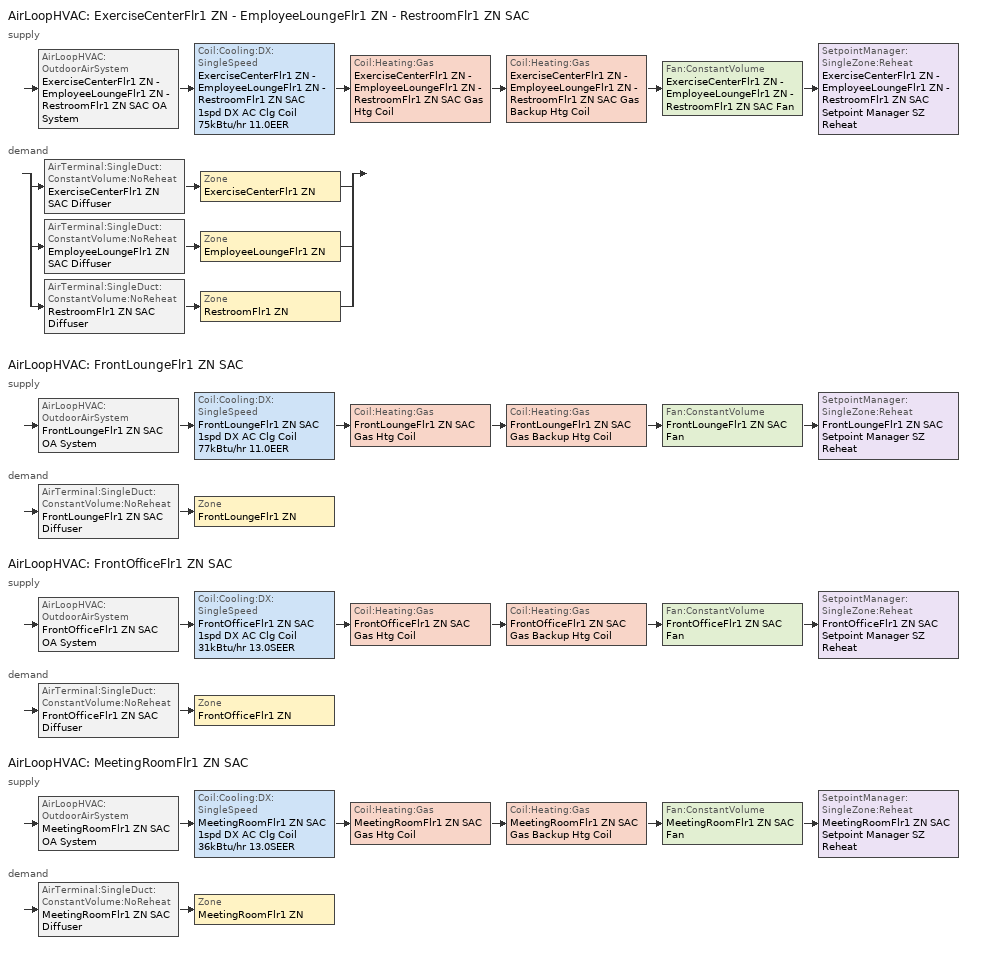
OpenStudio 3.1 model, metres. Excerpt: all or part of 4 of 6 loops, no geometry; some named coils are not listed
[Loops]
AirLoopHVAC 'ExerciseCenterFlr1 ZN - EmployeeLoungeFlr1 ZN - RestroomFlr1 ZN SAC'
 supply: AirLoopHVAC:OutdoorAirSystem 'ExerciseCenterFlr1 ZN - EmployeeLoungeFlr1 ZN - RestroomFlr1 ZN SAC OA System' > Coil:Cooling:DX:SingleSpeed 'ExerciseCenterFlr1 ZN - EmployeeLoungeFlr1 ZN - RestroomFlr1 ZN SAC 1spd DX AC Clg Coil 75kBtu/hr 11.0EER' > Coil:Heating:Gas 'ExerciseCenterFlr1 ZN - EmployeeLoungeFlr1 ZN - RestroomFlr1 ZN SAC Gas Htg Coil' > Coil:Heating:Gas 'ExerciseCenterFlr1 ZN - EmployeeLoungeFlr1 ZN - RestroomFlr1 ZN SAC Gas Backup Htg Coil' > Fan:ConstantVolume 'ExerciseCenterFlr1 ZN - EmployeeLoungeFlr1 ZN - RestroomFlr1 ZN SAC Fan' > SetpointManager:SingleZone:Reheat 'ExerciseCenterFlr1 ZN - EmployeeLoungeFlr1 ZN - RestroomFlr1 ZN SAC Setpoint Manager SZ Reheat'
 demand: split
  | AirTerminal:SingleDuct:ConstantVolume:NoReheat 'ExerciseCenterFlr1 ZN SAC Diffuser' > Zone 'ExerciseCenterFlr1 ZN'
  | AirTerminal:SingleDuct:ConstantVolume:NoReheat 'EmployeeLoungeFlr1 ZN SAC Diffuser' > Zone 'EmployeeLoungeFlr1 ZN'
  | AirTerminal:SingleDuct:ConstantVolume:NoReheat 'RestroomFlr1 ZN SAC Diffuser' > Zone 'RestroomFlr1 ZN'
AirLoopHVAC 'FrontLoungeFlr1 ZN SAC'
 supply: AirLoopHVAC:OutdoorAirSystem 'FrontLoungeFlr1 ZN SAC OA System' > Coil:Cooling:DX:SingleSpeed 'FrontLoungeFlr1 ZN SAC 1spd DX AC Clg Coil 77kBtu/hr 11.0EER' > Coil:Heating:Gas 'FrontLoungeFlr1 ZN SAC Gas Htg Coil' > Coil:Heating:Gas 'FrontLoungeFlr1 ZN SAC Gas Backup Htg Coil' > Fan:ConstantVolume 'FrontLoungeFlr1 ZN SAC Fan' > SetpointManager:SingleZone:Reheat 'FrontLoungeFlr1 ZN SAC Setpoint Manager SZ Reheat'
 demand: AirTerminal:SingleDuct:ConstantVolume:NoReheat 'FrontLoungeFlr1 ZN SAC Diffuser' > Zone 'FrontLoungeFlr1 ZN'
AirLoopHVAC 'FrontOfficeFlr1 ZN SAC'
 supply: AirLoopHVAC:OutdoorAirSystem 'FrontOfficeFlr1 ZN SAC OA System' > Coil:Cooling:DX:SingleSpeed 'FrontOfficeFlr1 ZN SAC 1spd DX AC Clg Coil 31kBtu/hr 13.0SEER' > Coil:Heating:Gas 'FrontOfficeFlr1 ZN SAC Gas Htg Coil' > Coil:Heating:Gas 'FrontOfficeFlr1 ZN SAC Gas Backup Htg Coil' > Fan:ConstantVolume 'FrontOfficeFlr1 ZN SAC Fan' > SetpointManager:SingleZone:Reheat 'FrontOfficeFlr1 ZN SAC Setpoint Manager SZ Reheat'
 demand: AirTerminal:SingleDuct:ConstantVolume:NoReheat 'FrontOfficeFlr1 ZN SAC Diffuser' > Zone 'FrontOfficeFlr1 ZN'
AirLoopHVAC 'MeetingRoomFlr1 ZN SAC'
 supply: AirLoopHVAC:OutdoorAirSystem 'MeetingRoomFlr1 ZN SAC OA System' > Coil:Cooling:DX:SingleSpeed 'MeetingRoomFlr1 ZN SAC 1spd DX AC Clg Coil 36kBtu/hr 13.0SEER' > Coil:Heating:Gas 'MeetingRoomFlr1 ZN SAC Gas Htg Coil' > Coil:Heating:Gas 'MeetingRoomFlr1 ZN SAC Gas Backup Htg Coil' > Fan:ConstantVolume 'MeetingRoomFlr1 ZN SAC Fan' > SetpointManager:SingleZone:Reheat 'MeetingRoomFlr1 ZN SAC Setpoint Manager SZ Reheat'
 demand: AirTerminal:SingleDuct:ConstantVolume:NoReheat 'MeetingRoomFlr1 ZN SAC Diffuser' > Zone 'MeetingRoomFlr1 ZN'
[Sizing:Zone] Zone Cooling Design Supply Air Temperature Input Method=SupplyAirTemperature; Zone Cooling Design Supply Air Temperature {C}=12.7778; Zone Cooling Design Supply Air Temperature Difference {deltaC}=11.11; Zone Heating Design Supply Air Temperature Input Method=SupplyAirTemperature; Zone Heating Design Supply Air Temperature {C}=50; Zone Heating Design Supply Air Temperature Difference {deltaC}=11.11; Zone Cooling Design Supply Air Humidity Ratio {kg-H2O/kg-air}=0.008; Zone Heating Design Supply Air Humidity Ratio {kg-H2O/kg-air}=0.008; Cooling Design Air Flow Method=DesignDay; Heating Design Air Flow Method=DesignDay; Account for Dedicated Outdoor Air System=No; Dedicated Outdoor Air System Control Strategy=NeutralSupplyAir; Dedicated Outdoor Air Low Setpoint Temperature for Design {C}=autosize; Dedicated Outdoor Air High Setpoint Temperature for Design {C}=autosize
EmployeeLoungeFlr1 ZN; ExerciseCenterFlr1 ZN; FrontLoungeFlr1 ZN; FrontOfficeFlr1 ZN; MeetingRoomFlr1 ZN; RestroomFlr1 ZN
[Zone equipment]
EmployeeLoungeFlr1 ZN: EmployeeLoungeFlr1 ZN SAC Diffuser
ExerciseCenterFlr1 ZN: ExerciseCenterFlr1 ZN SAC Diffuser
FrontLoungeFlr1 ZN: FrontLoungeFlr1 ZN SAC Diffuser
FrontOfficeFlr1 ZN: FrontOfficeFlr1 ZN SAC Diffuser
MeetingRoomFlr1 ZN: MeetingRoomFlr1 ZN SAC Diffuser
RestroomFlr1 ZN: RestroomFlr1 ZN SAC Diffuser
[Coil:Heating:Electric] Efficiency=1
Name | Availability Schedule
GuestRoom215_218 ZN PTAC Electric Htg Coil; GuestRoom219 ZN PTAC Electric Htg Coil; GuestRoom220_223 ZN PTAC Electric Htg Coil; GuestRoom224 ZN PTAC Electric Htg Coil; GuestRoom301 ZN PTAC Electric Htg Coil; GuestRoom302_305 ZN PTAC Electric Htg Coil; GuestRoom306_308 ZN PTAC Electric Htg Coil; GuestRoom309_312 ZN PTAC Electric Htg Coil; GuestRoom313 ZN PTAC Electric Htg Coil; GuestRoom314 ZN PTAC Electric Htg Coil; GuestRoom315_318 ZN PTAC Electric Htg Coil; GuestRoom319 ZN PTAC Electric Htg Coil; GuestRoom320_323 ZN PTAC Electric Htg Coil; GuestRoom324 ZN PTAC Electric Htg Coil; GuestRoom401 ZN PTAC Electric Htg Coil; GuestRoom402_405 ZN PTAC Electric Htg Coil; GuestRoom406_408 ZN PTAC Electric Htg Coil; GuestRoom409_412 ZN PTAC Electric Htg Coil; GuestRoom413 ZN PTAC Electric Htg Coil; GuestRoom414 ZN PTAC Electric Htg Coil; GuestRoom415_418 ZN PTAC Electric Htg Coil; GuestRoom419 ZN PTAC Electric Htg Coil; GuestRoom420_423 ZN PTAC Electric Htg Coil; GuestRoom424 ZN PTAC Electric Htg Coil; CorridorFlr1 ZN PTAC Electric Htg Coil; CorridorFlr2 ZN PTAC Electric Htg Coil; CorridorFlr3 ZN PTAC Electric Htg Coil; CorridorFlr4 ZN PTAC Electric Htg Coil | Always On Discrete
FrontStairsFlr1 ZN UnitHeater Electric Htg Coil; FrontStairsFlr2 ZN UnitHeater Electric Htg Coil; FrontStairsFlr3 ZN UnitHeater Electric Htg Coil; FrontStairsFlr4 ZN UnitHeater Electric Htg Coil; RearStairsFlr1 ZN UnitHeater Electric Htg Coil; RearStairsFlr2 ZN UnitHeater Electric Htg Coil; RearStairsFlr3 ZN UnitHeater Electric Htg Coil; RearStairsFlr4 ZN UnitHeater Electric Htg Coil | Always On
[Coil:Cooling:DX:SingleSpeed] Availability Schedule=Always On Discrete; Rated Sensible Heat Ratio=autosize; Rated Evaporator Fan Power Per Volume Flow Rate {W/(m3/s)}=773.3; Total Cooling Capacity Function of Temperature Curve=PSZ-Fine Storage DX Coil Cap-FT; Total Cooling Capacity Function of Flow Fraction Curve=DX Coil Cap-FF; Energy Input Ratio Function of Temperature Curve=PSZ-AC DX Coil EIR-FT; Energy Input Ratio Function of Flow Fraction Curve=Split DX Coil EIR-FF; Part Load Fraction Correlation Curve=HPACCOOLPLFFPLR; Minimum Outdoor Dry-Bulb Temperature for Compressor Operation {C}=-25; Condenser Type=AirCooled; Evaporative Condenser Effectiveness=0; Evaporative Condenser Air Flow Rate {m3/s}=Autosize; Evaporative Condenser Pump Rated Power Consumption {W}=Autosize; Crankcase Heater Capacity {W}=0; Maximum Outdoor Dry-Bulb Temperature for Crankcase Heater Operation {C}=0; Basin Heater Capacity {W/K}=0; Basin Heater Setpoint Temperature {C}=10
Name | Rated Total Cooling Capacity {W} | Rated COP {W/W} | Rated Air Flow Rate {m3/s}
GuestRoom101 ZN PTAC 1spd DX AC Clg Coil 5kBtu/hr 11.7EER; GuestRoom102 ZN PTAC 1spd DX AC Clg Coil 4kBtu/hr 11.7EER; GuestRoom201 ZN PTAC 1spd DX AC Clg Coil 5kBtu/hr 11.7EER; GuestRoom301 ZN PTAC 1spd DX AC Clg Coil 4kBtu/hr 11.7EER; GuestRoom313 ZN PTAC 1spd DX AC Clg Coil 3kBtu/hr 11.7EER; GuestRoom324 ZN PTAC 1spd DX AC Clg Coil 4kBtu/hr 11.7EER; GuestRoom413 ZN PTAC 1spd DX AC Clg Coil 5kBtu/hr 11.7EER; GuestRoom414 ZN PTAC 1spd DX AC Clg Coil 5kBtu/hr 11.7EER | autosize | 4.0319 | autosize
GuestRoom103 ZN PTAC 1spd DX AC Clg Coil 12kBtu/hr 10.2EER | autosize | 3.52035 | autosize
GuestRoom104 ZN PTAC 1spd DX AC Clg Coil 13kBtu/hr 9.9EER | autosize | 3.43121 | autosize
GuestRoom105 ZN PTAC 1spd DX AC Clg Coil 18kBtu/hr 9.3EER; GuestRoom202_205 ZN PTAC 1spd DX AC Clg Coil 37kBtu/hr 9.3EER; GuestRoom206_208 ZN PTAC 1spd DX AC Clg Coil 31kBtu/hr 9.3EER; GuestRoom209_212 ZN PTAC 1spd DX AC Clg Coil 34kBtu/hr 9.3EER; GuestRoom215_218 ZN PTAC 1spd DX AC Clg Coil 81kBtu/hr 9.3EER; GuestRoom219 ZN PTAC 1spd DX AC Clg Coil 69kBtu/hr 9.3EER; GuestRoom220_223 ZN PTAC 1spd DX AC Clg Coil 38kBtu/hr 9.3EER; GuestRoom309_312 ZN PTAC 1spd DX AC Clg Coil 32kBtu/hr 9.3EER; GuestRoom315_318 ZN PTAC 1spd DX AC Clg Coil 46kBtu/hr 9.3EER; GuestRoom320_323 ZN PTAC 1spd DX AC Clg Coil 34kBtu/hr 9.3EER; GuestRoom409_412 ZN PTAC 1spd DX AC Clg Coil 38kBtu/hr 9.3EER; GuestRoom415_418 ZN PTAC 1spd DX AC Clg Coil 43kBtu/hr 9.3EER; GuestRoom420_423 ZN PTAC 1spd DX AC Clg Coil 41kBtu/hr 9.3EER; CorridorFlr2 ZN PTAC 1spd DX AC Clg Coil 27kBtu/hr 9.3EER; CorridorFlr4 ZN PTAC 1spd DX AC Clg Coil 16kBtu/hr 9.3EER | autosize | 3.23281 | autosize
GuestRoom213 ZN PTAC 1spd DX AC Clg Coil 10kBtu/hr 10.8EER | autosize | 3.73528 | autosize
GuestRoom214 ZN PTAC 1spd DX AC Clg Coil 12kBtu/hr 10.1EER | autosize | 3.51542 | autosize
GuestRoom224 ZN PTAC 1spd DX AC Clg Coil 12kBtu/hr 10.3EER | autosize | 3.57866 | autosize
GuestRoom302_305 ZN PTAC 1spd DX AC Clg Coil 9kBtu/hr 11.1EER | autosize | 3.82052 | autosize
GuestRoom306_308 ZN PTAC 1spd DX AC Clg Coil 8kBtu/hr 11.4EER | autosize | 3.94841 | autosize
GuestRoom314 ZN PTAC 1spd DX AC Clg Coil 11kBtu/hr 10.6EER | autosize | 3.6783 | autosize
GuestRoom319 ZN PTAC 1spd DX AC Clg Coil 7kBtu/hr 11.6EER | autosize | 4.01512 | autosize
GuestRoom401 ZN PTAC 1spd DX AC Clg Coil 12kBtu/hr 10.2EER | autosize | 3.52517 | autosize
GuestRoom402_405 ZN PTAC 1spd DX AC Clg Coil 14kBtu/hr 9.5EER | autosize | 3.29448 | autosize
GuestRoom406_408 ZN PTAC 1spd DX AC Clg Coil 12kBtu/hr 10.2EER | autosize | 3.52521 | autosize
GuestRoom419 ZN PTAC 1spd DX AC Clg Coil 12kBtu/hr 10.1EER | autosize | 3.48674 | autosize
GuestRoom424 ZN PTAC 1spd DX AC Clg Coil 12kBtu/hr 10.1EER | autosize | 3.51001 | autosize
CorridorFlr1 ZN PTAC 1spd DX AC Clg Coil 9kBtu/hr 11.1EER | 2638 | 3.832 | 0.13
CorridorFlr3 ZN PTAC 1spd DX AC Clg Coil 14kBtu/hr 9.7EER | autosize | 3.36053 | autosize
ExerciseCenterFlr1 ZN - EmployeeLoungeFlr1 ZN - RestroomFlr1 ZN SAC 1spd DX AC Clg Coil 75kBtu/hr 11.0EER; FrontLoungeFlr1 ZN SAC 1spd DX AC Clg Coil 77kBtu/hr 11.0EER | autosize | 3.79883 | autosize
FrontOfficeFlr1 ZN SAC 1spd DX AC Clg Coil 31kBtu/hr 13.0SEER; MeetingRoomFlr1 ZN SAC 1spd DX AC Clg Coil 36kBtu/hr 13.0SEER | autosize | 3.91157 | autosize
[ZoneHVAC:PackagedTerminalAirConditioner] Availability Schedule=Always On Discrete; Supply Air Flow Rate During Cooling Operation {m3/s}=Autosize; Supply Air Flow Rate During Heating Operation {m3/s}=Autosize; Supply Air Flow Rate When No Cooling or Heating is Needed {m3/s}=Autosize; Outdoor Air Flow Rate During Cooling Operation {m3/s}=Autosize; Outdoor Air Flow Rate During Heating Operation {m3/s}=Autosize; Outdoor Air Flow Rate When No Cooling or Heating is Needed {m3/s}=Autosize; Fan Placement=DrawThrough; Supply Air Fan Operating Mode Schedule=Always On Discrete
Name | Supply Air Fan | Heating Coil | Cooling Coil
GuestRoom101 ZN PTAC | GuestRoom101 ZN PTAC Fan | GuestRoom101 ZN PTAC Electric Htg Coil | GuestRoom101 ZN PTAC 1spd DX AC Clg Coil 5kBtu/hr 11.7EER
GuestRoom102 ZN PTAC | GuestRoom102 ZN PTAC Fan | GuestRoom102 ZN PTAC Electric Htg Coil | GuestRoom102 ZN PTAC 1spd DX AC Clg Coil 4kBtu/hr 11.7EER
GuestRoom103 ZN PTAC | GuestRoom103 ZN PTAC Fan | GuestRoom103 ZN PTAC Electric Htg Coil | GuestRoom103 ZN PTAC 1spd DX AC Clg Coil 12kBtu/hr 10.2EER
GuestRoom104 ZN PTAC | GuestRoom104 ZN PTAC Fan | GuestRoom104 ZN PTAC Electric Htg Coil | GuestRoom104 ZN PTAC 1spd DX AC Clg Coil 13kBtu/hr 9.9EER
GuestRoom105 ZN PTAC | GuestRoom105 ZN PTAC Fan | GuestRoom105 ZN PTAC Electric Htg Coil | GuestRoom105 ZN PTAC 1spd DX AC Clg Coil 18kBtu/hr 9.3EER
GuestRoom201 ZN PTAC | GuestRoom201 ZN PTAC Fan | GuestRoom201 ZN PTAC Electric Htg Coil | GuestRoom201 ZN PTAC 1spd DX AC Clg Coil 5kBtu/hr 11.7EER
GuestRoom202_205 ZN PTAC | GuestRoom202_205 ZN PTAC Fan | GuestRoom202_205 ZN PTAC Electric Htg Coil | GuestRoom202_205 ZN PTAC 1spd DX AC Clg Coil 37kBtu/hr 9.3EER
GuestRoom206_208 ZN PTAC | GuestRoom206_208 ZN PTAC Fan | GuestRoom206_208 ZN PTAC Electric Htg Coil | GuestRoom206_208 ZN PTAC 1spd DX AC Clg Coil 31kBtu/hr 9.3EER
[AirLoopHVAC] Design Supply Air Flow Rate {m3/s}=autosize; Design Return Air Flow Fraction of Supply Air Flow=1
Name | Availability Schedule
ExerciseCenterFlr1 ZN - EmployeeLoungeFlr1 ZN - RestroomFlr1 ZN SAC; FrontLoungeFlr1 ZN SAC; FrontOfficeFlr1 ZN SAC | SmallHotel Split-AC Operation
MeetingRoomFlr1 ZN SAC | HotelSmall Off During Unoccupied Period
[Sizing:System] Type of Load to Size On=Sensible; Design Outdoor Air Flow Rate {m3/s}=Autosize; Central Heating Maximum System Air Flow Ratio=1; Preheat Design Temperature {C}=7.22222; Preheat Design Humidity Ratio {kg-H2O/kg-Air}=0.008; Precool Design Temperature {C}=12.7778; Precool Design Humidity Ratio {kg-H2O/kg-Air}=0.008; Central Cooling Design Supply Air Temperature {C}=12.7778; Central Heating Design Supply Air Temperature {C}=50; Sizing Option=NonCoincident; 100% Outdoor Air in Cooling=No; 100% Outdoor Air in Heating=No; Central Cooling Design Supply Air Humidity Ratio {kg-H2O/kg-Air}=0.0085; Central Heating Design Supply Air Humidity Ratio {kg-H2O/kg-Air}=0.008; Cooling Design Air Flow Method=DesignDay; Cooling Design Air Flow Rate {m3/s}=0; Heating Design Air Flow Method=DesignDay; Heating Design Air Flow Rate {m3/s}=0; System Outdoor Air Method=ZoneSum; Zone Maximum Outdoor Air Fraction=1; Cooling Supply Air Flow Rate Per Floor Area {m3/s-m2}=0.00996765; Cooling Fraction of Autosized Cooling Supply Air Flow Rate=1; Cooling Supply Air Flow Rate Per Unit Cooling Capacity {m3/s-W}=3.94755e-05; Heating Supply Air Flow Rate Per Floor Area {m3/s-m2}=0.00996765; Heating Fraction of Autosized Heating Supply Air Flow Rate=1; Heating Fraction of Autosized Cooling Supply Air Flow Rate=1; Heating Supply Air Flow Rate Per Unit Heating Capacity {m3/s-W}=3.15882e-05; Cooling Design Capacity Method=CoolingDesignCapacity; Cooling Design Capacity {W}=autosize; Cooling Design Capacity Per Floor Area {W/m2}=234.7; Fraction of Autosized Cooling Design Capacity=1; Heating Design Capacity Method=HeatingDesignCapacity; Heating Design Capacity {W}=autosize; Heating Design Capacity Per Floor Area {W/m2}=157; Fraction of Autosized Heating Design Capacity=1; Central Cooling Capacity Control Method=OnOff
ExerciseCenterFlr1 ZN - EmployeeLoungeFlr1 ZN - RestroomFlr1 ZN SAC; FrontLoungeFlr1 ZN SAC; FrontOfficeFlr1 ZN SAC; MeetingRoomFlr1 ZN SAC
[SetpointManager:SingleZone:Reheat] Minimum Supply Air Temperature {C}=12.7778; Maximum Supply Air Temperature {C}=50
Name | Control Zone | Setpoint Node or NodeList
ExerciseCenterFlr1 ZN - EmployeeLoungeFlr1 ZN - RestroomFlr1 ZN SAC Setpoint Manager SZ Reheat | ExerciseCenterFlr1 ZN | ExerciseCenterFlr1 ZN - EmployeeLoungeFlr1 ZN - RestroomFlr1 ZN SAC Supply Outlet Node
FrontLoungeFlr1 ZN SAC Setpoint Manager SZ Reheat | FrontLoungeFlr1 ZN | FrontLoungeFlr1 ZN SAC Supply Outlet Node
FrontOfficeFlr1 ZN SAC Setpoint Manager SZ Reheat | FrontOfficeFlr1 ZN | FrontOfficeFlr1 ZN SAC Supply Outlet Node
MeetingRoomFlr1 ZN SAC Setpoint Manager SZ Reheat | MeetingRoomFlr1 ZN | MeetingRoomFlr1 ZN SAC Supply Outlet Node
[Fan:ConstantVolume] Availability Schedule=Always On Discrete; Pressure Rise {Pa}=622.722; Maximum Flow Rate {m3/s}=AutoSize; Motor In Airstream Fraction=1
Name | Fan Total Efficiency | Motor Efficiency
ExerciseCenterFlr1 ZN - EmployeeLoungeFlr1 ZN - RestroomFlr1 ZN SAC Fan; FrontLoungeFlr1 ZN SAC Fan | 0.56225 | 0.865
FrontOfficeFlr1 ZN SAC Fan; MeetingRoomFlr1 ZN SAC Fan | 0.55575 | 0.855
[Coil:Heating:Gas] Availability Schedule=Always On Discrete; Gas Burner Efficiency=0.8; Nominal Capacity {W}=AutoSize; Parasitic Electric Load {W}=0; Parasitic Gas Load {W}=0
Name | Part Load Fraction Correlation Curve
ExerciseCenterFlr1 ZN - EmployeeLoungeFlr1 ZN - RestroomFlr1 ZN SAC Gas Backup Htg Coil; FrontLoungeFlr1 ZN SAC Gas Backup Htg Coil; FrontOfficeFlr1 ZN SAC Gas Backup Htg Coil; MeetingRoomFlr1 ZN SAC Gas Backup Htg Coil
ExerciseCenterFlr1 ZN - EmployeeLoungeFlr1 ZN - RestroomFlr1 ZN SAC Gas Htg Coil | Curve Cubic 1
FrontLoungeFlr1 ZN SAC Gas Htg Coil | Curve Cubic 2
FrontOfficeFlr1 ZN SAC Gas Htg Coil | Curve Cubic 3
MeetingRoomFlr1 ZN SAC Gas Htg Coil | Curve Cubic 4
[Controller:OutdoorAir] Minimum Outdoor Air Flow Rate {m3/s}=autosize; Maximum Outdoor Air Flow Rate {m3/s}=Autosize; Economizer Control Action Type=ModulateFlow; Lockout Type=LockoutWithHeating; Minimum Limit Type=FixedMinimum; High Humidity Control=No; Heat Recovery Bypass Control Type=BypassWhenWithinEconomizerLimits
Name | Economizer Control Type | Minimum Outdoor Air Schedule | Maximum Fraction of Outdoor Air Schedule | Controller Mechanical Ventilation | Economizer Maximum Limit Dry-Bulb Temperature {C} | Economizer Maximum Limit Enthalpy {J/kg}
ExerciseCenterFlr1 ZN - EmployeeLoungeFlr1 ZN - RestroomFlr1 ZN SAC OA System Controller | DifferentialEnthalpy | SmallHotel Split-AC OA Damper | HotelSmall SAC_Econ_MaxOAFrac_Sch | Controller Mechanical Ventilation 1
FrontLoungeFlr1 ZN SAC OA System Controller | DifferentialEnthalpy | SmallHotel Split-AC OA Damper | FrontLoungeFlr1ZNSACmaxOASch | Controller Mechanical Ventilation 2
FrontOfficeFlr1 ZN SAC OA System Controller | NoEconomizer | Always On Discrete | FrontOfficeFlr1ZNSACmaxOASch | Controller Mechanical Ventilation 3 | 28 | 64000
MeetingRoomFlr1 ZN SAC OA System Controller | NoEconomizer | Always On Discrete | MeetingRoomFlr1ZNSACmaxOASch | Controller Mechanical Ventilation 4 | 28 | 64000
[Controller:MechanicalVentilation] Availability Schedule=Always On Discrete; System Outdoor Air Method=ZoneSum
Controller Mechanical Ventilation 1; Controller Mechanical Ventilation 2; Controller Mechanical Ventilation 3; Controller Mechanical Ventilation 4
[AirLoopHVAC:OutdoorAirSystem]
Name | Controller
ExerciseCenterFlr1 ZN - EmployeeLoungeFlr1 ZN - RestroomFlr1 ZN SAC OA System | ExerciseCenterFlr1 ZN - EmployeeLoungeFlr1 ZN - RestroomFlr1 ZN SAC OA System Controller
FrontLoungeFlr1 ZN SAC OA System | FrontLoungeFlr1 ZN SAC OA System Controller
FrontOfficeFlr1 ZN SAC OA System | FrontOfficeFlr1 ZN SAC OA System Controller
MeetingRoomFlr1 ZN SAC OA System | MeetingRoomFlr1 ZN SAC OA System Controller
[AirTerminal:SingleDuct:ConstantVolume:NoReheat] Availability Schedule=Always On Discrete; Maximum Air Flow Rate {m3/s}=AutoSize
ExerciseCenterFlr1 ZN SAC Diffuser; EmployeeLoungeFlr1 ZN SAC Diffuser; RestroomFlr1 ZN SAC Diffuser; FrontLoungeFlr1 ZN SAC Diffuser; FrontOfficeFlr1 ZN SAC Diffuser; MeetingRoomFlr1 ZN SAC Diffuser
[EnergyManagementSystem:Sensor] Output Variable or Output Meter=System Node Setpoint Temperature
Name | Output Variable or Output Meter Index Key
FrontLoungeFlr1ZNSACDATRqd | FrontLoungeFlr1 ZN SAC Supply Outlet Node
FrontOfficeFlr1ZNSACDATRqd | FrontOfficeFlr1 ZN SAC Supply Outlet Node
MeetingRoomFlr1ZNSACDATRqd | MeetingRoomFlr1 ZN SAC Supply Outlet Node
[EnergyManagementSystem:InternalVariable] Internal Data Type=Outdoor Air Controller Minimum Mass Flow Rate
Name | Internal Data Index Key
FrontLoungeFlr1ZNSACOADesignMass | FrontLoungeFlr1 ZN SAC OA System Controller
FrontOfficeFlr1ZNSACOADesignMass | FrontOfficeFlr1 ZN SAC OA System Controller
MeetingRoomFlr1ZNSACOADesignMass | MeetingRoomFlr1 ZN SAC OA System Controller
[Schedule:Constant]
Always On Discrete: Value=1
[Schedule:Ruleset]
Name | Default Day Schedule | Summer Design Day Schedule | Winter Design Day Schedule
SmallHotel Split-AC Operation | SmallHotel Split-AC Operation Default
SmallHotel Split-AC OA Damper | SmallHotel Split-AC OA Damper Default
HotelSmall Off During Unoccupied Period | HotelSmall Off During Unoccupied Period Default | HotelSmall Off During Unoccupied Period Summer Design Day | HotelSmall Off During Unoccupied Period Winter Design Day
HotelSmall SAC_Econ_MaxOAFrac_Sch | HotelSmall SAC_Econ_MaxOAFrac_Sch Default | HotelSmall SAC_Econ_MaxOAFrac_Sch Summer Design Day | HotelSmall SAC_Econ_MaxOAFrac_Sch Winter Design Day
FrontLoungeFlr1ZNSACmaxOASch | FrontLoungeFlr1ZNSACmaxOASchDefault
FrontOfficeFlr1ZNSACmaxOASch | FrontOfficeFlr1ZNSACmaxOASchDefault
MeetingRoomFlr1ZNSACmaxOASch | MeetingRoomFlr1ZNSACmaxOASchDefault
[Schedule:Day]
SmallHotel Split-AC Operation Default; SmallHotel Split-AC OA Damper Default: 24, 0, 1
HotelSmall Off During Unoccupied Period Default; HotelSmall Off During Unoccupied Period Winter Design Day; HotelSmall Off During Unoccupied Period Summer Design Day: 8, 0, 0, 18, 0, 1, 24, 0, 0
HotelSmall SAC_Econ_MaxOAFrac_Sch Default; HotelSmall SAC_Econ_MaxOAFrac_Sch Winter Design Day; HotelSmall SAC_Econ_MaxOAFrac_Sch Summer Design Day; FrontLoungeFlr1ZNSACmaxOASchDefault; FrontOfficeFlr1ZNSACmaxOASchDefault; MeetingRoomFlr1ZNSACmaxOASchDefault: 24, 0, 0.7
[Curve:Cubic] Coefficient1 Constant=0.8; Coefficient2 x=0.2; Coefficient3 x**2=0; Coefficient4 x**3=0; Minimum Value of x=0; Maximum Value of x=1
Curve Cubic 1; Curve Cubic 2; Curve Cubic 3; Curve Cubic 4
[Curve:Biquadratic] Minimum Value of x=12.77778; Maximum Value of x=23.88889; Minimum Value of y=23.88889; Maximum Value of y=46.11111
Name | Coefficient1 Constant | Coefficient2 x | Coefficient3 x**2 | Coefficient4 y | Coefficient5 y**2 | Coefficient6 x*y
PSZ-Fine Storage DX Coil Cap-FT | 0.942588 | 0.00954335 | 0.00068377 | -0.0110427 | 5.249e-06 | -9.72e-06
PSZ-AC DX Coil EIR-FT | 0.342414 | 0.034885 | -0.0006237 | 0.00497722 | 0.000437951 | -0.000728028
[Curve:Quadratic]
Name | Coefficient1 Constant | Coefficient2 x | Coefficient3 x**2 | Minimum Value of x | Maximum Value of x
DX Coil Cap-FF | 0.8 | 0.2 | 0 | 0.5 | 1.5
Split DX Coil EIR-FF | 1.1552 | -0.1808 | 0.0256 | 0.5 | 1.5
HPACCOOLPLFFPLR | 0.85 | 0.15 | 0 | 0 | 1
